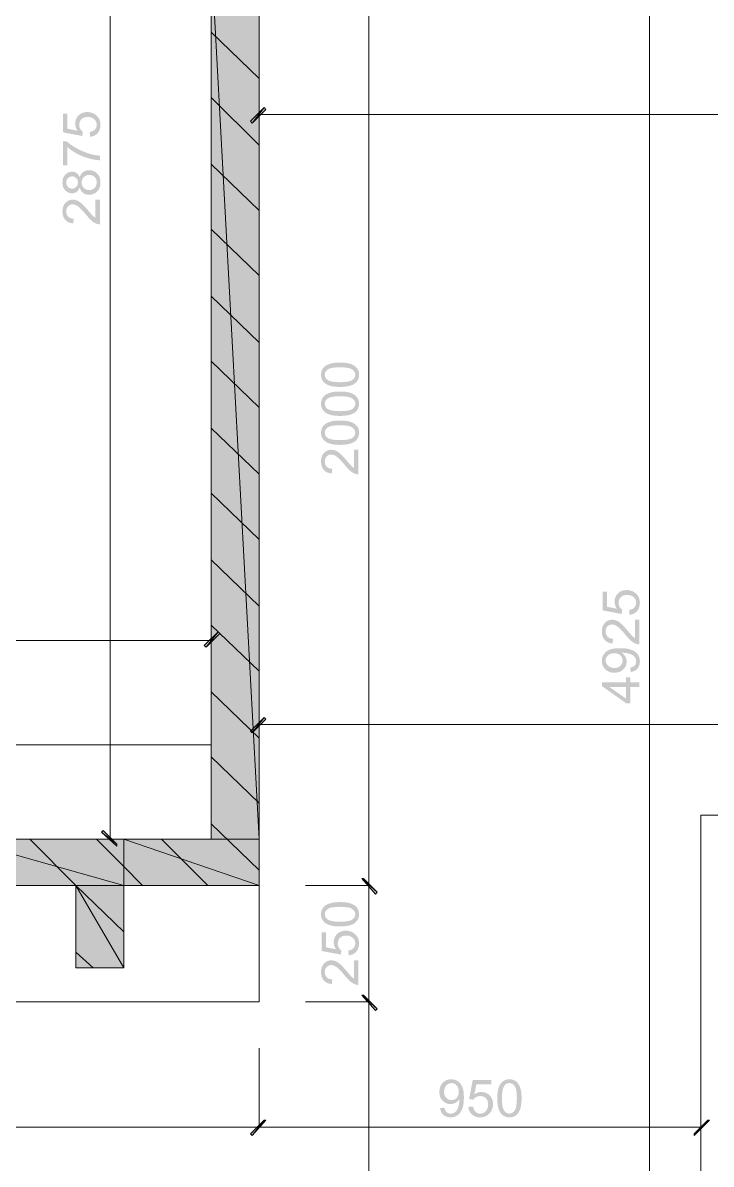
# Model space of a CAD drawing. Header units: inches. Extents: x 23 to 314, y 14 to 225.
# Drawn here: x 211.25 to 231.74, y 121.15 to 155.11 of the extents above; entities that cross this region are included whole.
import ezdxf

# ---------------------------------------------------------------- set-up
doc = ezdxf.new("R2010")
doc.units = ezdxf.units.IN
for name, color, linetype in [('BUYSER', 7, 'Continuous'), ('DIM', 7, 'Continuous'), ('KAHUYQNER', 7, 'Continuous'), ('walls', 7, 'Continuous')]:
    doc.layers.add(name, color=color, linetype=linetype)

msp = doc.modelspace()

# ---------------------------------------------------------------- hatches: boundary and pattern name
at = {"layer": 'BUYSER', "true_color": 0x939598, "transparency": 33554687}
for points in [[(218.286, 130.819), (216.859, 130.819), (216.859, 157.17), (218.286, 157.17)], [(214.26, 129.443), (209.367, 129.443), (209.367, 130.819), (214.26, 130.819)], [(218.286, 129.443), (214.26, 129.443), (214.26, 130.819), (218.286, 130.819)], [(214.26, 126.996), (212.833, 126.996), (212.833, 129.443), (214.26, 129.443)]]:
    msp.add_hatch(color=252, dxfattribs=at).paths.add_polyline_path(points, flags=0)
at = {"layer": 'DIM', "true_color": 0x6ec1dd, "transparency": 33554687}
for points in [[(218.082, 152.124), (218.031, 152.175), (218.439, 152.582), (218.49, 152.531)], [(217.063, 136.986), (217.114, 136.935), (216.706, 136.527), (216.655, 136.578)], [(218.082, 133.979), (218.031, 134.03), (218.439, 134.438), (218.49, 134.387)], [(214.056, 130.666), (214.056, 130.615), (213.597, 131.023), (213.648, 131.074)], [(221.344, 129.647), (221.395, 129.647), (221.803, 129.239), (221.752, 129.188)], [(221.803, 129.239), (221.752, 129.188), (221.344, 129.647), (221.395, 129.647)], [(221.803, 125.773), (221.752, 125.722), (221.344, 126.181), (221.395, 126.181)], [(221.344, 126.181), (221.395, 126.181), (221.803, 125.773), (221.752, 125.722)], [(218.439, 122.46), (218.49, 122.46), (218.082, 122.001), (218.031, 122.052)], [(218.082, 122.001), (218.031, 122.052), (218.439, 122.46), (218.49, 122.46)], [(231.64, 122.46), (231.691, 122.46), (231.232, 122.001), (231.232, 122.052)]]:
    msp.add_hatch(color=133, dxfattribs=at).paths.add_polyline_path(points, flags=0)
h = msp.add_hatch(color=133, dxfattribs=at)
edge = h.paths.add_edge_path(flags=0)
edge.add_spline(control_points=[(213.256, 151.715), (213.256, 151.715), (213.244, 151.858), (213.244, 151.858), (213.313, 151.869), (213.366, 151.893), (213.401, 151.932), (213.436, 151.97), (213.453, 152.017), (213.453, 152.071), (213.453, 152.136), (213.428, 152.192), (213.379, 152.237), (213.33, 152.283), (213.264, 152.306), (213.182, 152.306), (213.105, 152.306), (213.044, 152.284), (212.999, 152.241), (212.954, 152.197), (212.931, 152.14), (212.931, 152.069), (212.931, 152.025), (212.941, 151.986), (212.961, 151.951), (212.98, 151.917), (213.006, 151.889), (213.038, 151.867), (213.038, 151.867), (213.022, 151.739), (213.022, 151.739), (213.022, 151.739), (212.452, 151.847), (212.452, 151.847), (212.452, 151.847), (212.452, 152.398), (212.452, 152.398), (212.452, 152.398), (212.582, 152.398), (212.582, 152.398), (212.582, 152.398), (212.582, 151.955), (212.582, 151.955), (212.582, 151.955), (212.88, 151.895), (212.88, 151.895), (212.834, 151.962), (212.811, 152.032), (212.811, 152.105), (212.811, 152.202), (212.844, 152.284), (212.911, 152.351), (212.978, 152.417), (213.064, 152.451), (213.17, 152.451), (213.27, 152.451), (213.357, 152.421), (213.43, 152.363), (213.52, 152.291), (213.565, 152.194), (213.565, 152.071), (213.565, 151.97), (213.537, 151.888), (213.481, 151.824), (213.425, 151.76), (213.35, 151.724), (213.256, 151.715)], knot_values=[0, 0, 0, 0, 1, 1, 1, 2, 2, 2, 3, 3, 3, 4, 4, 4, 5, 5, 5, 6, 6, 6, 7, 7, 7, 8, 8, 8, 9, 9, 9, 10, 10, 10, 11, 11, 11, 12, 12, 12, 13, 13, 13, 14, 14, 14, 15, 15, 15, 16, 16, 16, 17, 17, 17, 18, 18, 18, 19, 19, 19, 20, 20, 20, 21, 21, 21, 22, 22, 22, 22], degree=3, periodic=1)
h = msp.add_hatch(color=133, dxfattribs=at)
edge = h.paths.add_edge_path(flags=0)
edge.add_spline(control_points=[(212.582, 150.862), (212.582, 150.862), (212.451, 150.862), (212.451, 150.862), (212.451, 150.862), (212.451, 151.58), (212.451, 151.58), (212.451, 151.58), (212.557, 151.58), (212.557, 151.58), (212.631, 151.511), (212.731, 151.441), (212.857, 151.37), (212.979, 151.302), (213.108, 151.249), (213.241, 151.21), (213.296, 151.194), (213.344, 151.181), (213.387, 151.173), (213.442, 151.163), (213.495, 151.157), (213.546, 151.157), (213.546, 151.157), (213.546, 151.017), (213.546, 151.017), (213.463, 151.017), (213.358, 151.035), (213.23, 151.069), (213.107, 151.101), (212.988, 151.148), (212.872, 151.21), (212.757, 151.271), (212.66, 151.337), (212.582, 151.406), (212.582, 151.406), (212.582, 150.862), (212.582, 150.862)], knot_values=[0, 0, 0, 0, 1, 1, 1, 2, 2, 2, 3, 3, 3, 4, 4, 4, 5, 5, 5, 6, 6, 6, 7, 7, 7, 8, 8, 8, 9, 9, 9, 10, 10, 10, 11, 11, 11, 12, 12, 12, 12], degree=3, periodic=1)
h = msp.add_hatch(color=133, dxfattribs=at)
edge = h.paths.add_edge_path(flags=0)
edge.add_spline(control_points=[(212.945, 150.201), (212.924, 150.146), (212.895, 150.104), (212.857, 150.076), (212.819, 150.049), (212.772, 150.035), (212.718, 150.035), (212.639, 150.035), (212.571, 150.064), (212.516, 150.122), (212.46, 150.18), (212.432, 150.257), (212.432, 150.353), (212.432, 150.451), (212.46, 150.529), (212.517, 150.588), (212.573, 150.646), (212.641, 150.676), (212.722, 150.676), (212.773, 150.676), (212.818, 150.662), (212.856, 150.636), (212.894, 150.609), (212.923, 150.568), (212.945, 150.512), (212.966, 150.58), (213.002, 150.632), (213.052, 150.668), (213.101, 150.703), (213.161, 150.721), (213.229, 150.721), (213.324, 150.721), (213.403, 150.688), (213.468, 150.62), (213.533, 150.553), (213.565, 150.465), (213.565, 150.356), (213.565, 150.247), (213.533, 150.158), (213.468, 150.091), (213.402, 150.024), (213.322, 149.99), (213.225, 149.99), (213.154, 149.99), (213.094, 150.008), (213.045, 150.045), (212.996, 150.081), (212.963, 150.133), (212.945, 150.201)], knot_values=[0, 0, 0, 0, 1, 1, 1, 2, 2, 2, 3, 3, 3, 4, 4, 4, 5, 5, 5, 6, 6, 6, 7, 7, 7, 8, 8, 8, 9, 9, 9, 10, 10, 10, 11, 11, 11, 12, 12, 12, 13, 13, 13, 14, 14, 14, 15, 15, 15, 16, 16, 16, 16], degree=3, periodic=1)
edge = h.paths.add_edge_path(flags=0)
edge.add_spline(control_points=[(213.226, 150.13), (213.264, 150.13), (213.301, 150.139), (213.338, 150.157), (213.375, 150.175), (213.403, 150.203), (213.423, 150.239), (213.443, 150.276), (213.453, 150.315), (213.453, 150.357), (213.453, 150.423), (213.432, 150.477), (213.39, 150.519), (213.349, 150.561), (213.295, 150.582), (213.231, 150.582), (213.166, 150.582), (213.112, 150.56), (213.069, 150.516), (213.025, 150.472), (213.004, 150.418), (213.004, 150.353), (213.004, 150.289), (213.025, 150.237), (213.068, 150.194), (213.11, 150.151), (213.163, 150.13), (213.226, 150.13)], knot_values=[0, 0, 0, 0, 1, 1, 1, 2, 2, 2, 3, 3, 3, 4, 4, 4, 5, 5, 5, 6, 6, 6, 7, 7, 7, 8, 8, 8, 9, 9, 9, 9], degree=3, periodic=1)
edge = h.paths.add_edge_path(flags=0)
edge.add_spline(control_points=[(212.714, 150.174), (212.766, 150.174), (212.809, 150.191), (212.842, 150.224), (212.876, 150.258), (212.892, 150.302), (212.892, 150.356), (212.892, 150.409), (212.876, 150.452), (212.843, 150.485), (212.809, 150.519), (212.769, 150.536), (212.721, 150.536), (212.672, 150.536), (212.63, 150.518), (212.596, 150.484), (212.562, 150.449), (212.544, 150.406), (212.544, 150.355), (212.544, 150.303), (212.561, 150.26), (212.594, 150.226), (212.628, 150.191), (212.667, 150.174), (212.714, 150.174)], knot_values=[0, 0, 0, 0, 1, 1, 1, 2, 2, 2, 3, 3, 3, 4, 4, 4, 5, 5, 5, 6, 6, 6, 7, 7, 7, 8, 8, 8, 8], degree=3, periodic=1)
h = msp.add_hatch(color=133, dxfattribs=at)
edge = h.paths.add_edge_path(flags=0)
edge.add_spline(control_points=[(213.415, 149.844), (213.415, 149.844), (213.546, 149.844), (213.546, 149.844), (213.546, 149.844), (213.546, 149.112), (213.546, 149.112), (213.527, 149.112), (213.511, 149.114), (213.497, 149.116), (213.484, 149.118), (213.469, 149.122), (213.452, 149.128), (213.401, 149.147), (213.352, 149.176), (213.303, 149.218), (213.254, 149.26), (213.198, 149.319), (213.136, 149.396), (213.038, 149.516), (212.96, 149.597), (212.902, 149.64), (212.844, 149.683), (212.789, 149.704), (212.737, 149.704), (212.683, 149.704), (212.638, 149.685), (212.601, 149.646), (212.564, 149.608), (212.545, 149.557), (212.545, 149.495), (212.545, 149.431), (212.565, 149.378), (212.605, 149.338), (212.644, 149.298), (212.698, 149.278), (212.768, 149.278), (212.768, 149.278), (212.753, 149.138), (212.753, 149.138), (212.648, 149.147), (212.569, 149.183), (212.514, 149.246), (212.46, 149.309), (212.432, 149.393), (212.432, 149.498), (212.432, 149.604), (212.462, 149.688), (212.521, 149.75), (212.58, 149.813), (212.653, 149.844), (212.74, 149.844), (212.784, 149.844), (212.827, 149.835), (212.869, 149.817), (212.912, 149.799), (212.958, 149.769), (213.006, 149.727), (213.054, 149.684), (213.12, 149.614), (213.202, 149.517), (213.271, 149.434), (213.317, 149.381), (213.341, 149.359), (213.365, 149.337), (213.39, 149.318), (213.415, 149.302), (213.415, 149.302), (213.415, 149.844), (213.415, 149.844)], knot_values=[0, 0, 0, 0, 1, 1, 1, 2, 2, 2, 3, 3, 3, 4, 4, 4, 5, 5, 5, 6, 6, 6, 7, 7, 7, 8, 8, 8, 9, 9, 9, 10, 10, 10, 11, 11, 11, 12, 12, 12, 13, 13, 13, 14, 14, 14, 15, 15, 15, 16, 16, 16, 17, 17, 17, 18, 18, 18, 19, 19, 19, 20, 20, 20, 21, 21, 21, 22, 22, 22, 23, 23, 23, 23], degree=3, periodic=1)
h = msp.add_hatch(color=133, dxfattribs=at)
edge = h.paths.add_edge_path(flags=0)
edge.add_spline(control_points=[(220.695, 144.274), (220.63, 144.274), (220.571, 144.277), (220.518, 144.283), (220.465, 144.29), (220.419, 144.3), (220.379, 144.314), (220.299, 144.341), (220.238, 144.381), (220.194, 144.434), (220.15, 144.488), (220.129, 144.555), (220.129, 144.635), (220.129, 144.694), (220.141, 144.746), (220.165, 144.792), (220.188, 144.837), (220.223, 144.874), (220.268, 144.903), (220.313, 144.932), (220.368, 144.955), (220.433, 144.972), (220.498, 144.989), (220.585, 144.997), (220.695, 144.997), (220.827, 144.997), (220.932, 144.984), (221.011, 144.957), (221.09, 144.931), (221.151, 144.891), (221.195, 144.837), (221.239, 144.783), (221.261, 144.716), (221.261, 144.635), (221.261, 144.528), (221.223, 144.444), (221.146, 144.383), (221.054, 144.31), (220.903, 144.274), (220.695, 144.274)], knot_values=[0, 0, 0, 0, 1, 1, 1, 2, 2, 2, 3, 3, 3, 4, 4, 4, 5, 5, 5, 6, 6, 6, 7, 7, 7, 8, 8, 8, 9, 9, 9, 10, 10, 10, 11, 11, 11, 12, 12, 12, 13, 13, 13, 13], degree=3, periodic=1)
edge = h.paths.add_edge_path(flags=0)
edge.add_spline(control_points=[(220.695, 144.414), (220.876, 144.414), (220.997, 144.435), (221.058, 144.477), (221.119, 144.52), (221.149, 144.572), (221.149, 144.635), (221.149, 144.697), (221.119, 144.749), (221.058, 144.792), (220.997, 144.835), (220.876, 144.857), (220.695, 144.857), (220.513, 144.857), (220.391, 144.836), (220.331, 144.793), (220.271, 144.75), (220.241, 144.697), (220.241, 144.634), (220.241, 144.572), (220.268, 144.522), (220.321, 144.484), (220.388, 144.437), (220.513, 144.414), (220.695, 144.414)], knot_values=[0, 0, 0, 0, 1, 1, 1, 2, 2, 2, 3, 3, 3, 4, 4, 4, 5, 5, 5, 6, 6, 6, 7, 7, 7, 8, 8, 8, 8], degree=3, periodic=1)
h = msp.add_hatch(color=133, dxfattribs=at)
edge = h.paths.add_edge_path(flags=0)
edge.add_spline(control_points=[(220.695, 143.412), (220.63, 143.412), (220.571, 143.415), (220.518, 143.422), (220.465, 143.428), (220.419, 143.438), (220.379, 143.452), (220.299, 143.479), (220.238, 143.519), (220.194, 143.573), (220.15, 143.626), (220.129, 143.693), (220.129, 143.774), (220.129, 143.833), (220.141, 143.885), (220.165, 143.93), (220.188, 143.975), (220.223, 144.012), (220.268, 144.041), (220.313, 144.07), (220.368, 144.093), (220.433, 144.11), (220.498, 144.127), (220.585, 144.135), (220.695, 144.135), (220.827, 144.135), (220.932, 144.122), (221.011, 144.096), (221.09, 144.069), (221.151, 144.029), (221.195, 143.975), (221.239, 143.922), (221.261, 143.854), (221.261, 143.774), (221.261, 143.667), (221.223, 143.583), (221.146, 143.522), (221.054, 143.448), (220.903, 143.412), (220.695, 143.412)], knot_values=[0, 0, 0, 0, 1, 1, 1, 2, 2, 2, 3, 3, 3, 4, 4, 4, 5, 5, 5, 6, 6, 6, 7, 7, 7, 8, 8, 8, 9, 9, 9, 10, 10, 10, 11, 11, 11, 12, 12, 12, 13, 13, 13, 13], degree=3, periodic=1)
edge = h.paths.add_edge_path(flags=0)
edge.add_spline(control_points=[(220.695, 143.552), (220.876, 143.552), (220.997, 143.573), (221.058, 143.615), (221.119, 143.658), (221.149, 143.711), (221.149, 143.774), (221.149, 143.835), (221.119, 143.887), (221.058, 143.931), (220.997, 143.974), (220.876, 143.995), (220.695, 143.995), (220.513, 143.995), (220.391, 143.974), (220.331, 143.931), (220.271, 143.889), (220.241, 143.836), (220.241, 143.772), (220.241, 143.71), (220.268, 143.66), (220.321, 143.622), (220.388, 143.575), (220.513, 143.552), (220.695, 143.552)], knot_values=[0, 0, 0, 0, 1, 1, 1, 2, 2, 2, 3, 3, 3, 4, 4, 4, 5, 5, 5, 6, 6, 6, 7, 7, 7, 8, 8, 8, 8], degree=3, periodic=1)
h = msp.add_hatch(color=133, dxfattribs=at)
edge = h.paths.add_edge_path(flags=0)
edge.add_spline(control_points=[(220.695, 142.55), (220.63, 142.55), (220.571, 142.553), (220.518, 142.56), (220.465, 142.567), (220.419, 142.577), (220.379, 142.59), (220.299, 142.618), (220.238, 142.658), (220.194, 142.711), (220.15, 142.764), (220.129, 142.831), (220.129, 142.912), (220.129, 142.971), (220.141, 143.023), (220.165, 143.068), (220.188, 143.113), (220.223, 143.15), (220.268, 143.179), (220.313, 143.208), (220.368, 143.231), (220.433, 143.248), (220.498, 143.265), (220.585, 143.274), (220.695, 143.274), (220.827, 143.274), (220.932, 143.26), (221.011, 143.234), (221.09, 143.207), (221.151, 143.167), (221.195, 143.114), (221.239, 143.06), (221.261, 142.993), (221.261, 142.912), (221.261, 142.805), (221.223, 142.721), (221.146, 142.66), (221.054, 142.587), (220.903, 142.55), (220.695, 142.55)], knot_values=[0, 0, 0, 0, 1, 1, 1, 2, 2, 2, 3, 3, 3, 4, 4, 4, 5, 5, 5, 6, 6, 6, 7, 7, 7, 8, 8, 8, 9, 9, 9, 10, 10, 10, 11, 11, 11, 12, 12, 12, 13, 13, 13, 13], degree=3, periodic=1)
edge = h.paths.add_edge_path(flags=0)
edge.add_spline(control_points=[(220.695, 142.69), (220.876, 142.69), (220.997, 142.711), (221.058, 142.754), (221.119, 142.796), (221.149, 142.849), (221.149, 142.912), (221.149, 142.973), (221.119, 143.026), (221.058, 143.069), (220.997, 143.112), (220.876, 143.134), (220.695, 143.134), (220.513, 143.134), (220.391, 143.112), (220.331, 143.07), (220.271, 143.027), (220.241, 142.974), (220.241, 142.91), (220.241, 142.848), (220.268, 142.798), (220.321, 142.761), (220.388, 142.714), (220.513, 142.69), (220.695, 142.69)], knot_values=[0, 0, 0, 0, 1, 1, 1, 2, 2, 2, 3, 3, 3, 4, 4, 4, 5, 5, 5, 6, 6, 6, 7, 7, 7, 8, 8, 8, 8], degree=3, periodic=1)
h = msp.add_hatch(color=133, dxfattribs=at)
edge = h.paths.add_edge_path(flags=0)
edge.add_spline(control_points=[(221.112, 142.403), (221.112, 142.403), (221.242, 142.403), (221.242, 142.403), (221.242, 142.403), (221.242, 141.671), (221.242, 141.671), (221.223, 141.671), (221.207, 141.672), (221.194, 141.674), (221.18, 141.676), (221.165, 141.68), (221.148, 141.687), (221.097, 141.705), (221.048, 141.735), (220.999, 141.777), (220.95, 141.818), (220.894, 141.878), (220.832, 141.955), (220.734, 142.074), (220.657, 142.156), (220.599, 142.199), (220.54, 142.241), (220.486, 142.263), (220.434, 142.263), (220.38, 142.263), (220.334, 142.244), (220.297, 142.205), (220.26, 142.166), (220.241, 142.116), (220.241, 142.054), (220.241, 141.989), (220.261, 141.937), (220.301, 141.897), (220.34, 141.857), (220.395, 141.837), (220.464, 141.837), (220.464, 141.837), (220.449, 141.697), (220.449, 141.697), (220.345, 141.706), (220.265, 141.742), (220.21, 141.805), (220.156, 141.867), (220.129, 141.952), (220.129, 142.057), (220.129, 142.162), (220.158, 142.246), (220.217, 142.309), (220.276, 142.372), (220.349, 142.403), (220.437, 142.403), (220.48, 142.403), (220.523, 142.394), (220.566, 142.376), (220.608, 142.358), (220.654, 142.328), (220.702, 142.285), (220.751, 142.243), (220.816, 142.173), (220.898, 142.075), (220.967, 141.992), (221.013, 141.94), (221.037, 141.918), (221.062, 141.896), (221.086, 141.876), (221.112, 141.86), (221.112, 141.86), (221.112, 142.403), (221.112, 142.403)], knot_values=[0, 0, 0, 0, 1, 1, 1, 2, 2, 2, 3, 3, 3, 4, 4, 4, 5, 5, 5, 6, 6, 6, 7, 7, 7, 8, 8, 8, 9, 9, 9, 10, 10, 10, 11, 11, 11, 12, 12, 12, 13, 13, 13, 14, 14, 14, 15, 15, 15, 16, 16, 16, 17, 17, 17, 18, 18, 18, 19, 19, 19, 20, 20, 20, 21, 21, 21, 22, 22, 22, 23, 23, 23, 23], degree=3, periodic=1)
h = msp.add_hatch(color=133, dxfattribs=at)
edge = h.paths.add_edge_path(flags=0)
edge.add_spline(control_points=[(229.311, 137.495), (229.311, 137.495), (229.299, 137.638), (229.299, 137.638), (229.368, 137.648), (229.421, 137.673), (229.456, 137.712), (229.491, 137.75), (229.508, 137.797), (229.508, 137.851), (229.508, 137.916), (229.484, 137.972), (229.434, 138.017), (229.385, 138.063), (229.319, 138.086), (229.237, 138.086), (229.16, 138.086), (229.099, 138.064), (229.054, 138.02), (229.009, 137.977), (228.986, 137.92), (228.986, 137.849), (228.986, 137.805), (228.996, 137.766), (229.016, 137.731), (229.035, 137.697), (229.061, 137.669), (229.094, 137.647), (229.094, 137.647), (229.077, 137.519), (229.077, 137.519), (229.077, 137.519), (228.507, 137.626), (228.507, 137.626), (228.507, 137.626), (228.507, 138.178), (228.507, 138.178), (228.507, 138.178), (228.637, 138.178), (228.637, 138.178), (228.637, 138.178), (228.637, 137.735), (228.637, 137.735), (228.637, 137.735), (228.935, 137.675), (228.935, 137.675), (228.889, 137.742), (228.866, 137.812), (228.866, 137.885), (228.866, 137.982), (228.899, 138.064), (228.966, 138.13), (229.033, 138.197), (229.119, 138.23), (229.225, 138.23), (229.325, 138.23), (229.412, 138.201), (229.486, 138.143), (229.575, 138.071), (229.62, 137.974), (229.62, 137.851), (229.62, 137.75), (229.592, 137.668), (229.536, 137.604), (229.48, 137.54), (229.405, 137.504), (229.311, 137.495)], knot_values=[0, 0, 0, 0, 1, 1, 1, 2, 2, 2, 3, 3, 3, 4, 4, 4, 5, 5, 5, 6, 6, 6, 7, 7, 7, 8, 8, 8, 9, 9, 9, 10, 10, 10, 11, 11, 11, 12, 12, 12, 13, 13, 13, 14, 14, 14, 15, 15, 15, 16, 16, 16, 17, 17, 17, 18, 18, 18, 19, 19, 19, 20, 20, 20, 21, 21, 21, 22, 22, 22, 22], degree=3, periodic=1)
h = msp.add_hatch(color=133, dxfattribs=at)
edge = h.paths.add_edge_path(flags=0)
edge.add_spline(control_points=[(229.47, 137.347), (229.47, 137.347), (229.601, 137.347), (229.601, 137.347), (229.601, 137.347), (229.601, 136.616), (229.601, 136.616), (229.582, 136.616), (229.566, 136.617), (229.553, 136.619), (229.539, 136.621), (229.524, 136.625), (229.507, 136.632), (229.456, 136.65), (229.407, 136.68), (229.358, 136.721), (229.309, 136.763), (229.253, 136.822), (229.191, 136.899), (229.093, 137.019), (229.015, 137.1), (228.957, 137.143), (228.899, 137.186), (228.844, 137.207), (228.792, 137.207), (228.738, 137.207), (228.693, 137.188), (228.656, 137.15), (228.619, 137.111), (228.6, 137.061), (228.6, 136.999), (228.6, 136.934), (228.62, 136.882), (228.66, 136.842), (228.699, 136.801), (228.754, 136.781), (228.823, 136.781), (228.823, 136.781), (228.808, 136.641), (228.808, 136.641), (228.703, 136.65), (228.624, 136.686), (228.569, 136.749), (228.515, 136.812), (228.487, 136.896), (228.487, 137.002), (228.487, 137.107), (228.517, 137.191), (228.576, 137.254), (228.635, 137.316), (228.708, 137.347), (228.795, 137.347), (228.839, 137.347), (228.882, 137.338), (228.924, 137.321), (228.967, 137.303), (229.013, 137.272), (229.061, 137.23), (229.109, 137.187), (229.175, 137.117), (229.257, 137.02), (229.326, 136.937), (229.372, 136.885), (229.396, 136.862), (229.42, 136.84), (229.445, 136.821), (229.47, 136.805), (229.47, 136.805), (229.47, 137.347), (229.47, 137.347)], knot_values=[0, 0, 0, 0, 1, 1, 1, 2, 2, 2, 3, 3, 3, 4, 4, 4, 5, 5, 5, 6, 6, 6, 7, 7, 7, 8, 8, 8, 9, 9, 9, 10, 10, 10, 11, 11, 11, 12, 12, 12, 13, 13, 13, 14, 14, 14, 15, 15, 15, 16, 16, 16, 17, 17, 17, 18, 18, 18, 19, 19, 19, 20, 20, 20, 21, 21, 21, 22, 22, 22, 23, 23, 23, 23], degree=3, periodic=1)
h = msp.add_hatch(color=133, dxfattribs=at)
edge = h.paths.add_edge_path(flags=0)
edge.add_spline(control_points=[(229.345, 135.792), (229.345, 135.792), (229.333, 135.923), (229.333, 135.923), (229.394, 135.933), (229.438, 135.955), (229.466, 135.986), (229.494, 136.018), (229.508, 136.058), (229.508, 136.107), (229.508, 136.149), (229.499, 136.186), (229.479, 136.217), (229.46, 136.248), (229.435, 136.274), (229.403, 136.294), (229.372, 136.313), (229.329, 136.33), (229.274, 136.344), (229.219, 136.358), (229.163, 136.365), (229.106, 136.365), (229.106, 136.365), (229.079, 136.365), (229.079, 136.365), (229.122, 136.339), (229.156, 136.301), (229.184, 136.254), (229.211, 136.206), (229.225, 136.155), (229.225, 136.1), (229.225, 136.009), (229.192, 135.932), (229.125, 135.868), (229.059, 135.803), (228.971, 135.771), (228.862, 135.771), (228.75, 135.771), (228.66, 135.805), (228.591, 135.871), (228.522, 135.938), (228.487, 136.021), (228.487, 136.12), (228.487, 136.156), (228.492, 136.191), (228.502, 136.224), (228.511, 136.257), (228.526, 136.288), (228.546, 136.318), (228.585, 136.378), (228.64, 136.423), (228.712, 136.454), (228.784, 136.485), (228.888, 136.501), (229.024, 136.501), (229.166, 136.501), (229.278, 136.486), (229.362, 136.455), (229.446, 136.425), (229.51, 136.379), (229.554, 136.318), (229.598, 136.257), (229.62, 136.185), (229.62, 136.104), (229.62, 136.017), (229.596, 135.947), (229.548, 135.892), (229.5, 135.837), (229.433, 135.804), (229.345, 135.792)], knot_values=[0, 0, 0, 0, 1, 1, 1, 2, 2, 2, 3, 3, 3, 4, 4, 4, 5, 5, 5, 6, 6, 6, 7, 7, 7, 8, 8, 8, 9, 9, 9, 10, 10, 10, 11, 11, 11, 12, 12, 12, 13, 13, 13, 14, 14, 14, 15, 15, 15, 16, 16, 16, 17, 17, 17, 18, 18, 18, 19, 19, 19, 20, 20, 20, 21, 21, 21, 22, 22, 22, 23, 23, 23, 23], degree=3, periodic=1)
edge = h.paths.add_edge_path(flags=0)
edge.add_spline(control_points=[(228.855, 136.35), (228.776, 136.35), (228.714, 136.329), (228.669, 136.287), (228.623, 136.246), (228.6, 136.195), (228.6, 136.137), (228.6, 136.076), (228.625, 136.024), (228.674, 135.979), (228.724, 135.934), (228.788, 135.911), (228.867, 135.911), (228.937, 135.911), (228.994, 135.933), (229.038, 135.975), (229.083, 136.017), (229.105, 136.07), (229.105, 136.133), (229.105, 136.196), (229.083, 136.247), (229.039, 136.288), (228.995, 136.329), (228.934, 136.35), (228.855, 136.35)], knot_values=[0, 0, 0, 0, 1, 1, 1, 2, 2, 2, 3, 3, 3, 4, 4, 4, 5, 5, 5, 6, 6, 6, 7, 7, 7, 8, 8, 8, 8], degree=3, periodic=1)
h = msp.add_hatch(color=133, dxfattribs=at)
h.paths.add_polyline_path([(229.601, 135.346), (229.336, 135.346), (229.336, 134.865), (229.211, 134.865), (228.492, 135.371), (228.492, 135.483), (229.211, 135.483), (229.211, 135.632), (229.336, 135.632), (229.336, 135.483), (229.601, 135.483)], flags=0)
h.paths.add_polyline_path([(229.211, 135.346), (228.71, 135.346), (229.211, 134.999)], flags=0)
h = msp.add_hatch(color=133, dxfattribs=at)
edge = h.paths.add_edge_path(flags=0)
edge.add_spline(control_points=[(220.695, 128.223), (220.63, 128.223), (220.571, 128.227), (220.518, 128.233), (220.465, 128.24), (220.419, 128.25), (220.379, 128.263), (220.299, 128.291), (220.238, 128.331), (220.194, 128.384), (220.15, 128.437), (220.129, 128.504), (220.129, 128.585), (220.129, 128.644), (220.141, 128.696), (220.165, 128.741), (220.188, 128.786), (220.223, 128.824), (220.268, 128.853), (220.313, 128.882), (220.368, 128.904), (220.433, 128.921), (220.498, 128.938), (220.585, 128.947), (220.695, 128.947), (220.827, 128.947), (220.932, 128.934), (221.011, 128.907), (221.09, 128.881), (221.151, 128.84), (221.195, 128.787), (221.239, 128.733), (221.261, 128.666), (221.261, 128.585), (221.261, 128.478), (221.223, 128.394), (221.146, 128.333), (221.054, 128.26), (220.903, 128.223), (220.695, 128.223)], knot_values=[0, 0, 0, 0, 1, 1, 1, 2, 2, 2, 3, 3, 3, 4, 4, 4, 5, 5, 5, 6, 6, 6, 7, 7, 7, 8, 8, 8, 9, 9, 9, 10, 10, 10, 11, 11, 11, 12, 12, 12, 13, 13, 13, 13], degree=3, periodic=1)
edge = h.paths.add_edge_path(flags=0)
edge.add_spline(control_points=[(220.695, 128.363), (220.876, 128.363), (220.997, 128.384), (221.058, 128.427), (221.119, 128.469), (221.149, 128.522), (221.149, 128.585), (221.149, 128.647), (221.119, 128.699), (221.058, 128.742), (220.997, 128.785), (220.876, 128.807), (220.695, 128.807), (220.513, 128.807), (220.391, 128.785), (220.331, 128.743), (220.271, 128.7), (220.241, 128.647), (220.241, 128.584), (220.241, 128.521), (220.268, 128.472), (220.321, 128.434), (220.388, 128.387), (220.513, 128.363), (220.695, 128.363)], knot_values=[0, 0, 0, 0, 1, 1, 1, 2, 2, 2, 3, 3, 3, 4, 4, 4, 5, 5, 5, 6, 6, 6, 7, 7, 7, 8, 8, 8, 8], degree=3, periodic=1)
h = msp.add_hatch(color=133, dxfattribs=at)
edge = h.paths.add_edge_path(flags=0)
edge.add_spline(control_points=[(220.952, 127.362), (220.952, 127.362), (220.94, 127.505), (220.94, 127.505), (221.009, 127.515), (221.062, 127.54), (221.097, 127.578), (221.132, 127.617), (221.149, 127.664), (221.149, 127.718), (221.149, 127.783), (221.125, 127.838), (221.075, 127.884), (221.026, 127.93), (220.96, 127.953), (220.879, 127.953), (220.801, 127.953), (220.74, 127.931), (220.695, 127.887), (220.65, 127.844), (220.627, 127.786), (220.627, 127.716), (220.627, 127.672), (220.637, 127.633), (220.657, 127.598), (220.676, 127.564), (220.702, 127.535), (220.735, 127.514), (220.735, 127.514), (220.718, 127.386), (220.718, 127.386), (220.718, 127.386), (220.148, 127.493), (220.148, 127.493), (220.148, 127.493), (220.148, 128.045), (220.148, 128.045), (220.148, 128.045), (220.278, 128.045), (220.278, 128.045), (220.278, 128.045), (220.278, 127.602), (220.278, 127.602), (220.278, 127.602), (220.576, 127.542), (220.576, 127.542), (220.53, 127.609), (220.507, 127.679), (220.507, 127.752), (220.507, 127.849), (220.54, 127.931), (220.607, 127.997), (220.674, 128.064), (220.76, 128.097), (220.866, 128.097), (220.966, 128.097), (221.053, 128.068), (221.127, 128.009), (221.217, 127.938), (221.261, 127.841), (221.261, 127.718), (221.261, 127.617), (221.233, 127.535), (221.177, 127.471), (221.121, 127.407), (221.046, 127.371), (220.952, 127.362)], knot_values=[0, 0, 0, 0, 1, 1, 1, 2, 2, 2, 3, 3, 3, 4, 4, 4, 5, 5, 5, 6, 6, 6, 7, 7, 7, 8, 8, 8, 9, 9, 9, 10, 10, 10, 11, 11, 11, 12, 12, 12, 13, 13, 13, 14, 14, 14, 15, 15, 15, 16, 16, 16, 17, 17, 17, 18, 18, 18, 19, 19, 19, 20, 20, 20, 21, 21, 21, 22, 22, 22, 22], degree=3, periodic=1)
h = msp.add_hatch(color=133, dxfattribs=at)
edge = h.paths.add_edge_path(flags=0)
edge.add_spline(control_points=[(221.112, 127.214), (221.112, 127.214), (221.242, 127.214), (221.242, 127.214), (221.242, 127.214), (221.242, 126.483), (221.242, 126.483), (221.223, 126.483), (221.207, 126.484), (221.194, 126.486), (221.18, 126.488), (221.165, 126.492), (221.148, 126.498), (221.097, 126.517), (221.048, 126.546), (220.999, 126.588), (220.95, 126.63), (220.894, 126.689), (220.832, 126.766), (220.734, 126.886), (220.657, 126.967), (220.599, 127.01), (220.54, 127.053), (220.486, 127.074), (220.434, 127.074), (220.38, 127.074), (220.334, 127.055), (220.297, 127.016), (220.26, 126.978), (220.241, 126.927), (220.241, 126.865), (220.241, 126.801), (220.261, 126.749), (220.301, 126.708), (220.34, 126.668), (220.395, 126.648), (220.464, 126.648), (220.464, 126.648), (220.449, 126.508), (220.449, 126.508), (220.345, 126.517), (220.265, 126.553), (220.21, 126.616), (220.156, 126.679), (220.129, 126.763), (220.129, 126.868), (220.129, 126.974), (220.158, 127.058), (220.217, 127.12), (220.276, 127.183), (220.349, 127.214), (220.437, 127.214), (220.48, 127.214), (220.523, 127.205), (220.566, 127.187), (220.608, 127.17), (220.654, 127.139), (220.702, 127.097), (220.751, 127.054), (220.816, 126.984), (220.898, 126.887), (220.967, 126.804), (221.013, 126.751), (221.037, 126.729), (221.062, 126.707), (221.086, 126.688), (221.112, 126.672), (221.112, 126.672), (221.112, 127.214), (221.112, 127.214)], knot_values=[0, 0, 0, 0, 1, 1, 1, 2, 2, 2, 3, 3, 3, 4, 4, 4, 5, 5, 5, 6, 6, 6, 7, 7, 7, 8, 8, 8, 9, 9, 9, 10, 10, 10, 11, 11, 11, 12, 12, 12, 13, 13, 13, 14, 14, 14, 15, 15, 15, 16, 16, 16, 17, 17, 17, 18, 18, 18, 19, 19, 19, 20, 20, 20, 21, 21, 21, 22, 22, 22, 23, 23, 23, 23], degree=3, periodic=1)
h = msp.add_hatch(color=133, dxfattribs=at)
edge = h.paths.add_edge_path(flags=0)
edge.add_spline(control_points=[(223.672, 122.819), (223.672, 122.819), (223.803, 122.831), (223.803, 122.831), (223.813, 122.77), (223.834, 122.725), (223.866, 122.697), (223.898, 122.669), (223.938, 122.655), (223.987, 122.655), (224.029, 122.655), (224.066, 122.665), (224.097, 122.684), (224.128, 122.703), (224.154, 122.728), (224.174, 122.76), (224.193, 122.791), (224.21, 122.835), (224.224, 122.89), (224.238, 122.945), (224.245, 123), (224.245, 123.057), (224.245, 123.057), (224.245, 123.084), (224.245, 123.084), (224.219, 123.042), (224.181, 123.007), (224.134, 122.979), (224.086, 122.952), (224.035, 122.938), (223.98, 122.938), (223.889, 122.938), (223.812, 122.971), (223.748, 123.038), (223.683, 123.105), (223.651, 123.192), (223.651, 123.301), (223.651, 123.413), (223.685, 123.504), (223.751, 123.573), (223.818, 123.641), (223.901, 123.676), (224, 123.676), (224.036, 123.676), (224.07, 123.671), (224.104, 123.662), (224.137, 123.652), (224.168, 123.637), (224.198, 123.618), (224.258, 123.579), (224.303, 123.523), (224.334, 123.452), (224.365, 123.38), (224.381, 123.276), (224.381, 123.139), (224.381, 122.998), (224.366, 122.885), (224.335, 122.801), (224.305, 122.717), (224.259, 122.653), (224.198, 122.609), (224.137, 122.565), (224.065, 122.543), (223.984, 122.543), (223.897, 122.543), (223.827, 122.567), (223.772, 122.615), (223.717, 122.663), (223.684, 122.731), (223.672, 122.819)], knot_values=[0, 0, 0, 0, 1, 1, 1, 2, 2, 2, 3, 3, 3, 4, 4, 4, 5, 5, 5, 6, 6, 6, 7, 7, 7, 8, 8, 8, 9, 9, 9, 10, 10, 10, 11, 11, 11, 12, 12, 12, 13, 13, 13, 14, 14, 14, 15, 15, 15, 16, 16, 16, 17, 17, 17, 18, 18, 18, 19, 19, 19, 20, 20, 20, 21, 21, 21, 22, 22, 22, 23, 23, 23, 23], degree=3, periodic=1)
edge = h.paths.add_edge_path(flags=0)
edge.add_spline(control_points=[(224.23, 123.308), (224.23, 123.387), (224.209, 123.449), (224.167, 123.495), (224.125, 123.54), (224.075, 123.563), (224.017, 123.563), (223.956, 123.563), (223.904, 123.538), (223.859, 123.489), (223.814, 123.44), (223.791, 123.376), (223.791, 123.297), (223.791, 123.227), (223.813, 123.169), (223.855, 123.125), (223.897, 123.081), (223.95, 123.058), (224.013, 123.058), (224.076, 123.058), (224.127, 123.08), (224.168, 123.124), (224.209, 123.168), (224.23, 123.229), (224.23, 123.308)], knot_values=[0, 0, 0, 0, 1, 1, 1, 2, 2, 2, 3, 3, 3, 4, 4, 4, 5, 5, 5, 6, 6, 6, 7, 7, 7, 8, 8, 8, 8], degree=3, periodic=1)
h = msp.add_hatch(color=133, dxfattribs=at)
edge = h.paths.add_edge_path(flags=0)
edge.add_spline(control_points=[(224.513, 122.853), (224.513, 122.853), (224.656, 122.865), (224.656, 122.865), (224.667, 122.795), (224.691, 122.743), (224.73, 122.708), (224.768, 122.673), (224.815, 122.655), (224.869, 122.655), (224.935, 122.655), (224.99, 122.68), (225.036, 122.729), (225.081, 122.779), (225.104, 122.844), (225.104, 122.926), (225.104, 123.003), (225.082, 123.064), (225.039, 123.11), (224.995, 123.155), (224.938, 123.177), (224.867, 123.177), (224.823, 123.177), (224.784, 123.167), (224.75, 123.148), (224.715, 123.128), (224.687, 123.102), (224.665, 123.07), (224.665, 123.07), (224.537, 123.086), (224.537, 123.086), (224.537, 123.086), (224.645, 123.656), (224.645, 123.656), (224.645, 123.656), (225.196, 123.656), (225.196, 123.656), (225.196, 123.656), (225.196, 123.526), (225.196, 123.526), (225.196, 123.526), (224.753, 123.526), (224.753, 123.526), (224.753, 123.526), (224.693, 123.228), (224.693, 123.228), (224.761, 123.274), (224.83, 123.298), (224.903, 123.298), (225, 123.298), (225.082, 123.264), (225.149, 123.197), (225.215, 123.13), (225.249, 123.044), (225.249, 122.938), (225.249, 122.838), (225.219, 122.751), (225.161, 122.678), (225.089, 122.588), (224.992, 122.543), (224.869, 122.543), (224.769, 122.543), (224.686, 122.571), (224.622, 122.627), (224.559, 122.684), (224.522, 122.759), (224.513, 122.853)], knot_values=[0, 0, 0, 0, 1, 1, 1, 2, 2, 2, 3, 3, 3, 4, 4, 4, 5, 5, 5, 6, 6, 6, 7, 7, 7, 8, 8, 8, 9, 9, 9, 10, 10, 10, 11, 11, 11, 12, 12, 12, 13, 13, 13, 14, 14, 14, 15, 15, 15, 16, 16, 16, 17, 17, 17, 18, 18, 18, 19, 19, 19, 20, 20, 20, 21, 21, 21, 22, 22, 22, 22], degree=3, periodic=1)
h = msp.add_hatch(color=133, dxfattribs=at)
edge = h.paths.add_edge_path(flags=0)
edge.add_spline(control_points=[(225.375, 123.109), (225.375, 123.174), (225.378, 123.233), (225.385, 123.286), (225.391, 123.339), (225.401, 123.386), (225.415, 123.425), (225.442, 123.505), (225.482, 123.567), (225.536, 123.61), (225.589, 123.654), (225.656, 123.676), (225.736, 123.676), (225.795, 123.676), (225.848, 123.664), (225.893, 123.64), (225.938, 123.616), (225.975, 123.582), (226.004, 123.537), (226.033, 123.492), (226.056, 123.437), (226.073, 123.372), (226.09, 123.307), (226.098, 123.219), (226.098, 123.109), (226.098, 122.977), (226.085, 122.872), (226.058, 122.794), (226.032, 122.715), (225.992, 122.653), (225.938, 122.609), (225.884, 122.565), (225.817, 122.543), (225.736, 122.543), (225.63, 122.543), (225.546, 122.581), (225.484, 122.658), (225.411, 122.751), (225.375, 122.901), (225.375, 123.109)], knot_values=[0, 0, 0, 0, 1, 1, 1, 2, 2, 2, 3, 3, 3, 4, 4, 4, 5, 5, 5, 6, 6, 6, 7, 7, 7, 8, 8, 8, 9, 9, 9, 10, 10, 10, 11, 11, 11, 12, 12, 12, 13, 13, 13, 13], degree=3, periodic=1)
edge = h.paths.add_edge_path(flags=0)
edge.add_spline(control_points=[(225.515, 123.109), (225.515, 122.928), (225.536, 122.807), (225.578, 122.746), (225.621, 122.685), (225.673, 122.655), (225.736, 122.655), (225.798, 122.655), (225.85, 122.685), (225.893, 122.746), (225.937, 122.807), (225.958, 122.928), (225.958, 123.109), (225.958, 123.292), (225.937, 123.413), (225.894, 123.473), (225.852, 123.533), (225.799, 123.563), (225.735, 123.563), (225.673, 123.563), (225.623, 123.537), (225.585, 123.484), (225.538, 123.416), (225.515, 123.291), (225.515, 123.109)], knot_values=[0, 0, 0, 0, 1, 1, 1, 2, 2, 2, 3, 3, 3, 4, 4, 4, 5, 5, 5, 6, 6, 6, 7, 7, 7, 8, 8, 8, 8], degree=3, periodic=1)

# ---------------------------------------------------------------- linework, layer by layer
at = {"layer": 'BUYSER', "color": 252, "linetype": 'Continuous', "lineweight": 5, "true_color": 0x939598}
for points in [[(218.286, 130.819), (218.286, 157.17), (216.859, 157.17)], [(218.286, 130.819), (216.859, 130.819), (216.859, 157.17)], [(216.859, 157.17), (218.286, 130.819)], [(214.26, 129.443), (214.26, 130.819), (209.367, 130.819)], [(214.26, 129.443), (209.367, 129.443), (209.367, 130.819)], [(209.367, 130.819), (214.26, 129.443)], [(218.286, 129.443), (218.286, 130.819), (214.26, 130.819)], [(218.286, 129.443), (214.26, 129.443), (214.26, 130.819)], [(214.26, 130.819), (218.286, 129.443)], [(214.26, 126.996), (214.26, 129.443), (212.833, 129.443)], [(214.26, 126.996), (212.833, 126.996), (212.833, 129.443)], [(212.833, 129.443), (214.26, 126.996)]]:
    msp.add_lwpolyline(points, dxfattribs=at)
at = {"layer": 'BUYSER', "color": 251, "linetype": 'Continuous', "lineweight": 5, "true_color": 0x636466}
for points in [[(218.286, 153.449), (216.859, 154.825)], [(218.286, 151.461), (216.859, 152.888)], [(218.286, 149.524), (216.859, 150.9)], [(218.286, 147.587), (216.859, 148.964)], [(218.286, 145.6), (216.859, 146.976)], [(218.286, 143.663), (216.859, 145.039)], [(218.286, 141.675), (216.859, 143.051)], [(218.286, 139.738), (216.859, 141.115)], [(218.286, 137.751), (216.859, 139.127)], [(218.286, 135.814), (216.859, 137.19)], [(218.286, 133.826), (216.859, 135.202)], [(218.286, 131.889), (216.859, 133.265)], [(218.286, 129.901), (216.859, 131.278)], [(212.833, 129.443), (211.457, 130.819)], [(214.26, 130.003), (213.444, 130.819)], [(216.757, 129.443), (215.381, 130.819)], [(214.82, 129.443), (214.26, 130.003)], [(214.26, 128.067), (212.833, 129.443)], [(213.342, 126.996), (212.833, 127.455)]]:
    msp.add_lwpolyline(points, dxfattribs=at)
at = {"layer": 'DIM', "color": 133, "linetype": 'Continuous', "lineweight": 5, "true_color": 0x6ec1dd}
for points in [[(215.483, 170.676), (213.852, 170.676), (213.852, 130.819)], [(225.881, 170.676), (229.907, 170.676), (229.907, 102.379)], [(218.286, 169.3), (218.286, 152.379)], [(270.274, 169.3), (270.274, 152.379), (218.286, 152.379)], [(219.662, 157.17), (221.548, 157.17), (221.548, 129.443)], [(218.082, 152.124), (218.031, 152.175), (218.439, 152.582)], [(218.082, 152.124), (218.49, 152.531), (218.439, 152.582)], [(218.439, 152.582), (218.082, 152.124)], [(217.063, 136.986), (216.655, 136.578), (216.706, 136.527)], [(217.063, 136.986), (217.114, 136.935), (216.706, 136.527)], [(216.706, 136.527), (217.063, 136.986)], [(216.859, 132.195), (216.859, 136.731), (200.244, 136.731)], [(218.286, 135.355), (218.286, 134.234), (264.056, 134.234)], [(218.082, 133.979), (218.031, 134.03), (218.439, 134.438)], [(218.082, 133.979), (218.49, 134.387), (218.439, 134.438)], [(218.439, 134.438), (218.082, 133.979)], [(214.056, 130.666), (213.648, 131.074), (213.597, 131.023)], [(214.056, 130.666), (214.056, 130.615), (213.597, 131.023)], [(213.597, 131.023), (214.056, 130.666)], [(215.483, 130.819), (213.852, 130.819)], [(231.436, 130.156), (231.436, 122.256), (218.286, 122.256)], [(219.662, 129.443), (221.548, 129.443), (221.548, 125.977)], [(219.662, 129.443), (221.548, 129.443)], [(221.344, 129.647), (221.752, 129.188), (221.803, 129.239)], [(221.344, 129.647), (221.395, 129.647), (221.803, 129.239)], [(221.803, 129.239), (221.344, 129.647)], [(221.803, 129.239), (221.395, 129.647), (221.344, 129.647)], [(221.803, 129.239), (221.752, 129.188), (221.344, 129.647)], [(221.344, 129.647), (221.803, 129.239)], [(219.662, 125.977), (221.548, 125.977)], [(219.662, 125.977), (221.548, 125.977)], [(221.803, 125.773), (221.395, 126.181), (221.344, 126.181)], [(221.803, 125.773), (221.752, 125.722), (221.344, 126.181)], [(221.344, 126.181), (221.803, 125.773)], [(221.344, 126.181), (221.752, 125.722), (221.803, 125.773)], [(221.344, 126.181), (221.395, 126.181), (221.803, 125.773)], [(221.803, 125.773), (221.344, 126.181)], [(223.128, 110.737), (221.548, 110.737), (221.548, 125.977)], [(218.286, 124.601), (218.286, 122.256), (192.598, 122.256)], [(218.286, 124.601), (218.286, 122.256)], [(218.439, 122.46), (218.031, 122.052), (218.082, 122.001)], [(218.082, 122.001), (218.031, 122.052), (218.439, 122.46)], [(218.439, 122.46), (218.49, 122.46), (218.082, 122.001)], [(218.082, 122.001), (218.439, 122.46)], [(218.082, 122.001), (218.49, 122.46), (218.439, 122.46)], [(218.439, 122.46), (218.082, 122.001)], [(231.64, 122.46), (231.232, 122.052), (231.232, 122.001)], [(231.64, 122.46), (231.691, 122.46), (231.232, 122.001)], [(231.232, 122.001), (231.64, 122.46)]]:
    msp.add_lwpolyline(points, dxfattribs=at)
at = {"layer": 'KAHUYQNER', "color": 8, "linetype": 'Continuous', "lineweight": 5, "true_color": 0x767676}
for points in [[(200.244, 130.819), (200.244, 133.622), (216.859, 133.622), (216.859, 130.819), (200.244, 130.819)], [(218.286, 129.443), (218.286, 125.977), (192.598, 125.977), (192.598, 129.443), (218.286, 129.443)]]:
    msp.add_lwpolyline(points, close=True, dxfattribs=at)
for points in [[(231.436, 131.532), (256.36, 131.532)], [(231.436, 102.379), (231.436, 131.532)]]:
    msp.add_lwpolyline(points, dxfattribs=at)
at = {"layer": 'walls', "color": 18, "linetype": 'Continuous', "lineweight": 5, "true_color": 0x000000}
for points in [[(214.26, 130.819), (214.26, 129.443), (218.286, 129.443), (218.286, 157.17), (216.859, 157.17), (216.859, 130.819), (214.26, 130.819)], [(209.367, 126.996), (209.367, 130.819), (214.26, 130.819), (214.26, 126.996), (212.833, 126.996), (212.833, 129.443), (210.794, 129.443), (210.794, 126.996), (209.367, 126.996)]]:
    msp.add_lwpolyline(points, close=True, dxfattribs=at)

doc.saveas('drawing.dxf')
